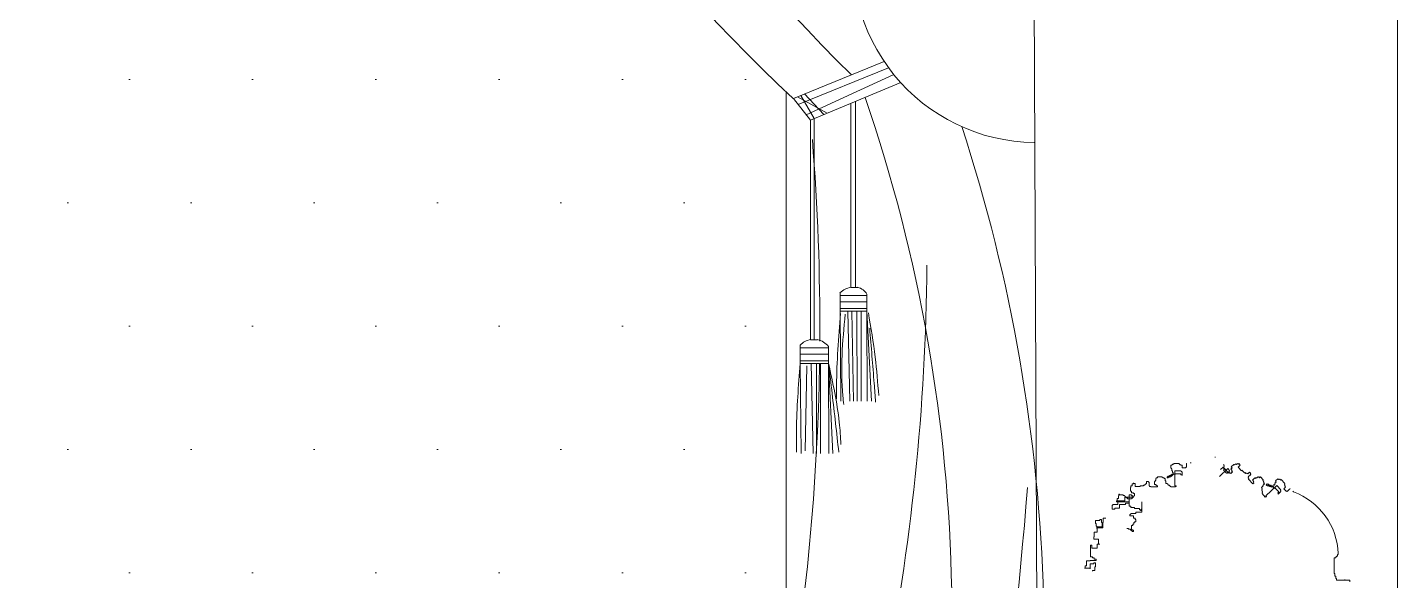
# Model space of a CAD drawing. Header units: millimetres. Extents: x 485872 to 486142, y -52344 to -52207.
# Drawn here: x 486104.607 to 486106.019, y -52305.531 to -52304.961 of the extents above; entities that cross this region are included whole.
import ezdxf

# ---------------------------------------------------------------- set-up
doc = ezdxf.new("R2010")
doc.units = ezdxf.units.MM
doc.header["$LTSCALE"] = 15
doc.layers.add('PH', color=8, linetype='Continuous')

# ---------------------------------------------------------------- blocks, each defined once
blk = doc.blocks.new('dfgh')
at = {"layer": 'PH', "lineweight": 0}
for p, q in [((719222.3, -37839.4), (719232.6, -40083.5)), ((719073.2, -39058.9), (718979.6, -39097)), ((719077.8, -39065.4), (718984.6, -39103.4)), ((719083.3, -39072.4), (718992.9, -39113.9)), ((719090.3, -39080.6), (718997.3, -39119.4)), ((719014.4, -39112.3), (718983.8, -39095.3)), ((719001.2, -39117.8), (718987.2, -39093.9)), ((719010.9, -39113.7), (718991, -39092.3)), ((718979.6, -39097), (718997.3, -39119.4)), ((719039, -39102), (719039, -39291.9)), ((719043.8, -39100), (719043.8, -39291.9)), ((718997.3, -39119.4), (718997.3, -39345.8)), ((719001.2, -39117.8), (719001.2, -39345.8)), ((719046.2, -39291.9), (719039, -39291.9)), ((719027.7, -39297.2), (719027.7, -39316.3)), ((719055.5, -39300), (719027.7, -39300)), ((719055.5, -39306.4), (719027.7, -39306.4)), ((719055.5, -39298.6), (719055.5, -39316.3)), ((719055.5, -39313.5), (719027.7, -39313.5)), ((719027.7, -39316.3), (719028.5, -39409)), ((719055.5, -39316.3), (719027.7, -39316.3)), ((719035.7, -39316.3), (719037.8, -39409)), ((719039.8, -39316.3), (719041.7, -39409)), ((719045.2, -39316.3), (719045.4, -39409)), ((719049.5, -39316.3), (719049.5, -39409)), ((719055.5, -39316.3), (719060, -39409)), ((719055.5, -39316.3), (719055.7, -39409)), ((719004.4, -39345.8), (718997.3, -39345.8)), ((718986.6, -39351.1), (718986.6, -39370.2)), ((719015.9, -39353.9), (718986.6, -39353.9)), ((719015.9, -39360.3), (718986.6, -39360.3)), ((719015.9, -39352.5), (719015.9, -39370.2)), ((719015.9, -39367.4), (718986.6, -39367.4)), ((719015.9, -39370.2), (718986.6, -39370.2)), ((718986.6, -39370.2), (718987.5, -39462.9)), ((718993.6, -39372.5), (718991.7, -39460.1)), ((718998, -39370.2), (718999.9, -39462.9)), ((719003.4, -39370.2), (719003.6, -39462.9)), ((719007.7, -39370.2), (719007.7, -39462.9)), ((719015.9, -39370.2), (719016.1, -39462.9)), ((719015.9, -39370.2), (719020.4, -39462.9))]:
    blk.add_line(p, q, dxfattribs=at)
for centre, radius, start, end in [((720060.7, -37928.8), 1591.7, 176.7809, 227.2178), ((720135.4, -37953.7), 1566.3, 175.8149, 225.5927), ((719230.3, -38953.1), 189.4, 168.9791, 269.1889), ((717491.4, -39632.2), 1651.6, 343.0297, 18.9439), ((717529.8, -39657.7), 1708.2, 344.9708, 18.1347), ((716608.5, -39331.6), 2398.4, 359.6328, 4.598), ((716831.2, -39251.3), 2286.1, 337.7154, 359.5608), ((719043.5, -39314.5), 23.5, 101.0785, 132.5276), ((719042.1, -39306.5), 15.5, 30.8187, 74.8601), ((719001.6, -39366.1), 21.2, 101.7978, 134.8838), ((719000, -39365.4), 20.4, 39.2583, 77.5655), ((716608.5, -39331.6), 2398.4, 341.2979, 359.0778), ((714412.8, -39116.5), 4823.2, 348.0372, 355.4656)]:
    blk.add_arc(centre, radius, start, end, dxfattribs=at)
for points in [[(719028.3, -39318.7), (719024.1, -39392.7), (719024.1, -39406.3)], [(719033, -39319.2), (719030.6, -39403.4), (719031.6, -39412.3)], [(719056.9, -39317.8), (719063.9, -39363.6), (719067.6, -39403)], [(719058.3, -39333.7), (719062.9, -39390.8), (719064.4, -39410)], [(718986.6, -39370.2), (718982.8, -39438.6), (718982.8, -39461.5)], [(719015.9, -39370.2), (719026.9, -39430.6), (719028.7, -39453.5)], [(719015.9, -39370.2), (719023.1, -39431.5), (719026.4, -39461.5)]]:
    blk.add_spline(points, degree=3, dxfattribs=at)
blk = doc.blocks.new('errt')
at = {"linetype": 'Continuous', "lineweight": 0}
h = blk.add_hatch(dxfattribs=at)
h.set_pattern_fill('DOTS', color=252, scale=80)
h.set_pattern_definition([(0, (303740.45, -38800), (63.5, 127), [0, -127])])
h.paths.add_polyline_path([(717272.3, -37889.4), (716472.3, -37889.4), (716472.3, -39532.2), (717272.3, -39532.2)])
h.paths.add_polyline_path([(718122.3, -37889.4), (717322.3, -37889.4), (717322.3, -39524.3), (718122.3, -39524.3)])
h.paths.add_polyline_path([(718972.3, -37889.4), (718172.3, -37889.4), (718172.3, -40289.4), (718972.3, -40289.4)])
at = {"color": 252, "linetype": 'Continuous', "lineweight": 0}
blk.add_line((718972.3, -39637.8), (718972.3, -38990.1), dxfattribs=at)
blk.add_blockref('dfgh', (0, 100), dxfattribs=at)
blk = doc.blocks.new('sf')
at = {"color": 84, "lineweight": 5}
for p, q in [((17824.5, 472003.2), (17826.9, 472005.8)), ((17828.8, 471999.2), (17824.5, 472003.2)), ((17826.9, 472005.8), (17826, 472006.6)), ((17826, 472006.6), (17827.8, 472005)), ((17827.8, 472005), (17829.4, 472006.7)), ((17829.4, 472006.7), (17832, 472004.3)), ((17832, 472004.3), (17833.6, 472006)), ((17833.6, 472006), (17836.2, 472003.6)), ((17836.2, 472003.6), (17837, 472004.5)), ((17837, 472004.5), (17842.2, 471999.6)), ((17856.3, 472002.6), (17857.9, 472004.3)), ((17857.2, 472001.8), (17856.3, 472002.6)), ((17856.4, 472000.9), (17857.2, 472001.8)), ((17857.2, 472000.1), (17856.4, 472000.9)), ((17874.3, 472019.3), (17874.3, 472018.2)), ((17921.1, 472007.7), (17923.4, 472007.7)), ((17929.4, 472006.5), (17930.5, 472006.5)), ((17930.5, 472006.5), (17930.5, 471999.4)), ((17938.8, 471998.2), (17938.8, 472002.9)), ((17938.8, 472002.9), (17941.2, 472002.9)), ((17941.2, 472002.9), (17941.2, 472004.1)), ((17941.2, 472004.1), (17943.6, 472004.1)), ((17943.6, 472004.1), (17943.6, 472005.3)), ((17943.6, 472005.3), (17944.7, 472005.3)), ((17944.7, 472005.3), (17944.7, 472006.5)), ((17944.7, 472006.5), (17955.4, 472006.5)), ((17955.4, 472006.5), (17955.4, 472005.3)), ((17955.4, 472005.3), (17957.8, 472005.3)), ((17957.8, 472005.3), (17957.8, 472004.1)), ((17957.8, 472004.1), (17959, 472004.1)), ((17959, 472004.1), (17959, 472002.9)), ((17959, 472002.9), (17961.3, 472002.9)), ((17961.3, 472002.9), (17961.3, 471997)), ((17736.9, 471966.9), (17744.1, 471974.7)), ((17744.1, 471974.7), (17745, 471973.9)), ((17745, 471973.9), (17746.6, 471975.6)), ((17746.6, 471975.6), (17747.5, 471974.8)), ((17747.5, 471974.8), (17748.3, 471975.7)), ((17748.3, 471975.7), (17749.2, 471974.8)), ((17749.2, 471974.8), (17750.8, 471976.6)), ((17750.8, 471976.6), (17755.1, 471972.5)), ((17779.3, 471974.1), (17785, 471980.2)), ((17780.2, 471973.3), (17779.3, 471974.1)), ((17785, 471980.2), (17786.7, 471978.6)), ((17786.7, 471978.6), (17788.3, 471980.3)), ((17788.3, 471980.3), (17789.2, 471979.5)), ((17789.2, 471979.5), (17790, 471980.4)), ((17790, 471980.4), (17792.6, 471977.9)), ((17792.6, 471977.9), (17793.4, 471978.8)), ((17793.4, 471978.8), (17795.1, 471977.2)), ((17795.1, 471977.2), (17796, 471978)), ((17796, 471978), (17800.3, 471974)), ((17800.3, 471974), (17798.6, 471972.3)), ((17799.7, 471966.4), (17808.6, 471975.9)), ((17804.1, 471986.7), (17806.5, 471989.3)), ((17804.9, 471985.9), (17804.1, 471986.7)), ((17804.1, 471985), (17804.9, 471985.9)), ((17809.3, 471980.1), (17804.1, 471985)), ((17806.5, 471989.3), (17809.9, 471986)), ((17807.7, 471976.7), (17809.3, 471978.5)), ((17808.6, 471975.9), (17807.7, 471976.7)), ((17808.5, 471979.3), (17809.3, 471980.1)), ((17809.3, 471978.5), (17808.5, 471979.3)), ((17809.9, 471986), (17811.6, 471987.7)), ((17811.6, 471987.7), (17812.4, 471986.9)), ((17812.4, 471986.9), (17813.2, 471987.8)), ((17813.2, 471987.8), (17814.1, 471987)), ((17814.1, 471987), (17815.7, 471988.7)), ((17815.7, 471988.7), (17816.6, 471987.9)), ((17816.6, 471987.9), (17821.4, 471993.1)), ((17821.4, 471993.1), (17822.3, 471992.3)), ((17822.3, 471992.3), (17828.8, 471999.2)), ((17841.6, 471992.1), (17839.9, 471990.3)), ((17839.9, 471990.3), (17843.4, 471987.1)), ((17842.2, 471999.6), (17840.5, 471997.9)), ((17840.5, 471997.9), (17843.1, 471995.5)), ((17843.1, 471995.5), (17840.7, 471992.9)), ((17840.7, 471992.9), (17841.6, 471992.1)), ((17843.4, 471987.1), (17844.2, 471988)), ((17844.2, 471988), (17845.1, 471987.2)), ((17845.1, 471987.2), (17845.9, 471988)), ((17845.7, 471993), (17849, 471996.5)), ((17846.6, 471992.2), (17845.7, 471993)), ((17845.8, 471991.4), (17846.6, 471992.2)), ((17846.6, 471990.6), (17845.8, 471991.4)), ((17846.6, 471990.6), (17845.8, 471989.7)), ((17845.8, 471989.7), (17846.6, 471990.6)), ((17845.9, 471988), (17846.7, 471987.2)), ((17848.4, 471988.9), (17846.6, 471990.6)), ((17846.7, 471987.2), (17847.6, 471988.1)), ((17847.6, 471988.1), (17848.4, 471987.3)), ((17858.1, 471999.3), (17848.4, 471988.9)), ((17848.4, 471987.3), (17849.2, 471988.1)), ((17849, 471996.5), (17865.4, 471981.1)), ((17849.2, 471988.1), (17850.1, 471987.3)), ((17850.1, 471987.3), (17850.9, 471988.2)), ((17850.9, 471988.2), (17851.8, 471987.4)), ((17851.8, 471987.4), (17857.4, 471993.4)), ((17855.7, 471995), (17857.3, 471996.8)), ((17857.4, 471993.4), (17855.7, 471995)), ((17856.4, 471999.2), (17857.2, 472000.1)), ((17857.3, 471998.4), (17856.4, 471999.2)), ((17856.5, 471997.6), (17857.3, 471998.4)), ((17857.3, 471996.8), (17856.5, 471997.6)), ((17863.3, 471994.4), (17858.1, 471999.3)), ((17930.5, 471999.4), (17931.7, 471999.4)), ((17931.7, 471999.4), (17931.7, 471998.2)), ((17931.7, 471998.2), (17938.8, 471998.2)), ((17938.8, 471982.8), (17938.8, 471989.9)), ((17938.8, 471989.9), (17940, 471989.9)), ((17941.2, 471984), (17938.8, 471984)), ((17940, 471989.9), (17940, 471991.1)), ((17940, 471991.1), (17941.2, 471991.1)), ((17941.2, 471991.1), (17941.2, 471992.3)), ((17941.2, 471992.3), (17953, 471992.3)), ((17951.8, 471986.4), (17941.2, 471986.4)), ((17941.2, 471986.4), (17941.2, 471984)), ((17951.8, 471985.2), (17951.8, 471986.4)), ((17959, 471985.2), (17951.8, 471985.2)), ((17953, 471992.3), (17953, 471962.7)), ((17957.8, 471988.7), (17956.6, 471988.7)), ((17956.6, 471988.7), (17956.6, 471984)), ((17956.6, 471984), (17957.8, 471984)), ((17959, 471992.3), (17957.8, 471992.3)), ((17957.8, 471992.3), (17957.8, 471988.7)), ((17957.8, 471984), (17957.8, 471982.8)), ((17957.8, 471982.8), (17959, 471982.8)), ((17960.1, 471995.8), (17959, 471995.8)), ((17959, 471995.8), (17959, 471992.3)), ((17959, 471984), (17959, 471985.2)), ((17961.3, 471984), (17959, 471984)), ((17959, 471982.8), (17959, 471981.6)), ((17959, 471981.6), (17961.3, 471981.6)), ((17961.3, 471997), (17960.1, 471997)), ((17960.1, 471997), (17960.1, 471995.8)), ((17961.3, 471982.8), (17961.3, 471984)), ((17963.7, 471982.8), (17961.3, 471982.8)), ((17961.3, 471981.6), (17961.3, 471980.4)), ((17961.3, 471980.4), (17963.7, 471980.4)), ((17963.7, 471981.6), (17963.7, 471982.8)), ((17967.2, 471981.6), (17963.7, 471981.6)), ((17963.7, 471980.4), (17963.7, 471979.3)), ((17963.7, 471979.3), (17966.1, 471979.3)), ((17966.1, 471979.3), (17966.1, 471978.1)), ((17966.1, 471978.1), (17968.4, 471978.1)), ((17967.2, 471980.4), (17967.2, 471981.6)), ((17968.4, 471980.4), (17967.2, 471980.4)), ((17968.4, 471978.1), (17968.4, 471980.4)), ((17972, 471972.2), (17972, 471976.9)), ((17972, 471976.9), (17974.3, 471976.9)), ((17974.3, 471976.9), (17974.3, 471978.1)), ((17974.3, 471978.1), (17976.7, 471978.1)), ((17976.7, 471978.1), (17976.7, 471979.3)), ((17976.7, 471979.3), (17979.1, 471979.3)), ((17979.1, 471980.4), (17987.4, 471980.4)), ((17979.1, 471979.3), (17979.1, 471980.4)), ((17987.4, 471980.4), (17987.4, 471978.1)), ((17987.4, 471978.1), (17989.7, 471978.1)), ((17989.7, 471978.1), (17989.7, 471976.9)), ((17989.7, 471976.9), (17990.9, 471976.9)), ((17990.9, 471976.9), (17990.9, 471973.3)), ((17719.8, 471950.5), (17721.4, 471952.2)), ((17726.3, 471955.7), (17727.1, 471956.6)), ((17727.1, 471956.6), (17732.3, 471951.7)), ((17732.3, 471951.7), (17733.1, 471952.6)), ((17733.1, 471952.6), (17734, 471951.7)), ((17734, 471951.7), (17738.8, 471956.9)), ((17735.4, 471960.2), (17737, 471961.9)), ((17738.8, 471956.9), (17735.4, 471960.2)), ((17736.1, 471962.7), (17737.8, 471964.4)), ((17737, 471961.9), (17736.1, 471962.7)), ((17737.7, 471966.1), (17736.9, 471966.9)), ((17736.9, 471965.2), (17737.7, 471966.1)), ((17737.8, 471964.4), (17736.9, 471965.2)), ((17744.8, 471954.6), (17752.9, 471963.2)), ((17745.6, 471953.8), (17744.8, 471954.6)), ((17744.8, 471952.9), (17745.6, 471953.8)), ((17745.7, 471952.1), (17744.8, 471952.9)), ((17744.9, 471951.3), (17745.7, 471952.1)), ((17750.1, 471946.4), (17744.9, 471951.3)), ((17756.4, 471958.3), (17749.1, 471950.6)), ((17749.1, 471950.6), (17750.8, 471948.9)), ((17750.8, 471948.9), (17749.2, 471947.2)), ((17749.2, 471947.2), (17750.1, 471946.4)), ((17752.9, 471963.2), (17774.4, 471943)), ((17755.1, 471972.5), (17754.3, 471971.7)), ((17754.3, 471971.7), (17755.1, 471970.9)), ((17755.1, 471970.9), (17754.3, 471970)), ((17754.3, 471970), (17756.9, 471967.6)), ((17756.9, 471967.6), (17756.1, 471966.7)), ((17756.1, 471966.7), (17758.7, 471964.3)), ((17757.2, 471957.5), (17756.4, 471958.3)), ((17762.1, 471962.7), (17757.2, 471957.5)), ((17758.7, 471964.3), (17757.9, 471963.4)), ((17757.9, 471963.4), (17761.3, 471960.2)), ((17761.3, 471960.2), (17762.2, 471961)), ((17763, 471961.9), (17762.1, 471962.7)), ((17762.2, 471961), (17763, 471960.2)), ((17764.6, 471963.6), (17763, 471961.9)), ((17763, 471960.2), (17763.8, 471961.1)), ((17763.8, 471961.1), (17764.7, 471960.3)), ((17765.5, 471962.8), (17764.6, 471963.6)), ((17764.7, 471960.3), (17766.3, 471962)), ((17767.1, 471964.5), (17765.5, 471962.8)), ((17766.3, 471962), (17767.2, 471961.2)), ((17767.9, 471963.7), (17767.1, 471964.5)), ((17767.2, 471961.2), (17768.8, 471962.9)), ((17770.4, 471966.3), (17767.9, 471963.7)), ((17768.8, 471962.9), (17769.7, 471962.1)), ((17769.7, 471962.1), (17771.3, 471963.8)), ((17771.2, 471965.5), (17770.4, 471966.3)), ((17772, 471966.4), (17771.2, 471965.5)), ((17771.3, 471963.8), (17772.1, 471963)), ((17773.8, 471964.8), (17772, 471966.4)), ((17772.1, 471963), (17773.8, 471964.8)), ((17775.4, 471940.5), (17781.8, 471947.4)), ((17777.1, 471966.5), (17778.7, 471968.3)), ((17780.5, 471963.3), (17777.1, 471966.5)), ((17777.8, 471969.1), (17779.4, 471970.8)), ((17778.7, 471968.3), (17777.8, 471969.1)), ((17778.6, 471971.6), (17780.2, 471973.3)), ((17779.4, 471970.8), (17778.6, 471971.6)), ((17779.7, 471962.4), (17780.5, 471963.3)), ((17783.1, 471959.2), (17779.7, 471962.4)), ((17780.9, 471951.6), (17782.5, 471953.3)), ((17781.7, 471950.8), (17780.9, 471951.6)), ((17780.9, 471949.9), (17781.7, 471950.8)), ((17781.8, 471949.1), (17780.9, 471949.9)), ((17781, 471948.2), (17781.8, 471949.1)), ((17781.8, 471947.4), (17781, 471948.2)), ((17781.5, 471957.5), (17783.1, 471959.2)), ((17782.4, 471956.7), (17781.5, 471957.5)), ((17781.6, 471955.8), (17782.4, 471956.7)), ((17782.4, 471955), (17781.6, 471955.8)), ((17781.6, 471954.1), (17782.4, 471955)), ((17782.5, 471953.3), (17781.6, 471954.1)), ((17799.5, 471971.4), (17797.9, 471969.7)), ((17797.9, 471969.7), (17798.8, 471968.9)), ((17798.8, 471968.9), (17797.9, 471968)), ((17797.9, 471968), (17799.7, 471966.4)), ((17798.6, 471972.3), (17799.5, 471971.4)), ((17953, 471962.7), (17950.7, 471962.7)), ((17950.7, 471962.7), (17950.7, 471961.5)), ((17950.7, 471961.5), (17951.8, 471961.5)), ((17951.8, 471961.5), (17951.8, 471960.3)), ((17951.8, 471960.3), (17961.3, 471960.3)), ((17961.3, 471960.3), (17961.3, 471961.5)), ((17961.3, 471961.5), (17962.5, 471961.5)), ((17962.5, 471961.5), (17962.5, 471962.7)), ((17962.5, 471962.7), (17963.7, 471962.7)), ((17963.7, 471962.7), (17963.7, 471963.9)), ((17963.7, 471963.9), (17966.1, 471963.9)), ((17966.1, 471963.9), (17966.1, 471965.1)), ((17966.1, 471965.1), (17967.2, 471965.1)), ((17967.2, 471965.1), (17967.2, 471966.2)), ((17967.2, 471966.2), (17968.4, 471966.2)), ((17968.4, 471966.2), (17968.4, 471967.4)), ((17968.4, 471967.4), (17970.8, 471967.4)), ((17970.8, 471967.4), (17970.8, 471972.2)), ((17970.8, 471972.2), (17972, 471972.2)), ((17987.4, 471962.7), (17987.4, 471960.3)), ((17988.6, 471962.7), (17987.4, 471962.7)), ((17987.4, 471960.3), (18000.4, 471960.3)), ((17990.9, 471963.9), (17988.6, 471963.9)), ((17988.6, 471963.9), (17988.6, 471962.7)), ((17990.9, 471973.3), (17992.1, 471973.3)), ((17993.3, 471965.1), (17990.9, 471965.1)), ((17990.9, 471965.1), (17990.9, 471963.9)), ((17992.1, 471973.3), (17992.1, 471971)), ((17992.1, 471971), (17993.3, 471971)), ((17993.3, 471971), (17993.3, 471965.1)), ((18000.4, 471960.3), (18000.4, 471961.5)), ((18000.4, 471961.5), (18002.8, 471961.5)), ((18002.8, 471961.5), (18002.8, 471962.7)), ((18002.8, 471962.7), (18003.9, 471962.7)), ((18003.9, 471962.7), (18003.9, 471969.8)), ((18003.9, 471969.8), (18005.1, 471969.8)), ((18005.1, 471969.8), (18005.1, 471971)), ((18005.1, 471971), (18008.7, 471971)), ((18008.7, 471971), (18008.7, 471966.2)), ((18008.7, 471966.2), (18011.1, 471966.2)), ((18011.1, 471966.2), (18011.1, 471965.1)), ((18011.1, 471965.1), (18012.2, 471965.1)), ((18012.2, 471965.1), (18012.2, 471963.9)), ((18012.2, 471963.9), (18014.6, 471963.9)), ((18014.6, 471963.9), (18014.6, 471962.7)), ((18014.6, 471962.7), (18021.7, 471962.7)), ((18021.7, 471962.7), (18021.7, 471961.5)), ((18021.7, 471961.5), (18031.2, 471961.5)), ((18031.2, 471961.5), (18031.2, 471967.4)), ((18031.2, 471967.4), (18034.7, 471967.4)), ((18034.7, 471947.3), (18032.4, 471947.3)), ((18032.4, 471947.3), (18032.4, 471942.6)), ((18034.7, 471967.4), (18034.7, 471968.6)), ((18034.7, 471968.6), (18034.7, 471966.2)), ((18034.7, 471966.2), (18037.1, 471966.2)), ((18038.3, 471948.5), (18034.7, 471948.5)), ((18034.7, 471948.5), (18034.7, 471947.3)), ((18037.1, 471966.2), (18037.1, 471962.7)), ((18037.1, 471962.7), (18039.5, 471962.7)), ((18040.7, 471952), (18038.3, 471952)), ((18038.3, 471952), (18038.3, 471948.5)), ((18039.5, 471962.7), (18039.5, 471959.1)), ((18039.5, 471959.1), (18040.7, 471959.1)), ((18040.7, 471959.1), (18040.7, 471952)), ((17774.4, 471943), (17772.8, 471941.3)), ((17772.8, 471941.3), (17773.7, 471940.5)), ((17773.7, 471940.5), (17774.5, 471941.3)), ((17774.5, 471941.3), (17775.4, 471940.5)), ((18018.2, 471916.6), (18018.2, 471930.8)), ((18018.2, 471930.8), (18018.2, 471910.6)), ((18032.4, 471942.6), (18033.6, 471942.6)), ((18039.5, 471920.1), (18032.4, 471920.1)), ((18032.4, 471920.1), (18032.4, 471917.7)), ((18033.6, 471942.6), (18033.6, 471941.4)), ((18033.6, 471941.4), (18034.7, 471941.4)), ((18034.7, 471941.4), (18034.7, 471940.2)), ((18034.7, 471940.2), (18035.9, 471940.2)), ((18037.1, 471942.6), (18035.9, 471942.6)), ((18035.9, 471942.6), (18037.1, 471942.6)), ((18035.9, 471940.2), (18035.9, 471939)), ((18035.9, 471939), (18037.1, 471939)), ((18037.1, 471942.6), (18037.1, 471943.8)), ((18037.1, 471943.8), (18038.3, 471943.8)), ((18037.1, 471940.2), (18037.1, 471942.6)), ((18051.3, 471940.2), (18037.1, 471940.2)), ((18037.1, 471939), (18037.1, 471937.9)), ((18037.1, 471937.9), (18038.3, 471937.9)), ((18038.3, 471943.8), (18038.3, 471945)), ((18038.3, 471945), (18043, 471945)), ((18038.3, 471937.9), (18038.3, 471936.7)), ((18038.3, 471936.7), (18046.6, 471936.7)), ((18043, 471922.5), (18039.5, 471922.5)), ((18039.5, 471922.5), (18039.5, 471920.1)), ((18043, 471945), (18043, 471922.5)), ((18067.9, 471930.8), (18043, 471930.8)), ((18043, 471930.8), (18043, 471928.4)), ((18043, 471928.4), (18050.1, 471928.4)), ((18046.6, 471936.7), (18046.6, 471939)), ((18046.6, 471939), (18048.9, 471939)), ((18048.9, 471939), (18048.9, 471940.2)), ((18048.9, 471940.2), (18050.1, 471940.2)), ((18050.1, 471940.2), (18050.1, 471941.4)), ((18050.1, 471941.4), (18051.3, 471941.4)), ((18050.1, 471928.4), (18050.1, 471926)), ((18050.1, 471926), (18062, 471926)), ((18051.3, 471941.4), (18051.3, 471942.6)), ((18051.3, 471942.6), (18052.5, 471942.6)), ((18051.3, 471933.1), (18051.3, 471940.2)), ((18065.5, 471933.1), (18051.3, 471933.1)), ((18052.5, 471942.6), (18052.5, 471943.8)), ((18052.5, 471943.8), (18054.9, 471943.8)), ((18054.9, 471943.8), (18054.9, 471945)), ((18054.9, 471945), (18062, 471945)), ((18062, 471945), (18062, 471946.1)), ((18062, 471946.1), (18063.2, 471946.1)), ((18062, 471926), (18062, 471918.9)), ((18063.2, 471946.1), (18063.2, 471942.6)), ((18063.2, 471942.6), (18064.3, 471942.6)), ((18064.3, 471942.6), (18064.3, 471937.9)), ((18064.3, 471937.9), (18066.7, 471937.9)), ((18065.5, 471926), (18065.5, 471933.1)), ((18075, 471926), (18065.5, 471926)), ((18066.7, 471937.9), (18066.7, 471933.1)), ((18066.7, 471933.1), (18067.9, 471933.1)), ((18067.9, 471933.1), (18067.9, 471930.8)), ((18075, 471924.8), (18075, 471926)), ((18076.2, 471924.8), (18075, 471924.8)), ((18076.2, 471916.6), (18076.2, 471924.8)), ((18019.3, 471916.6), (18018.2, 471916.6)), ((18018.2, 471910.6), (18030, 471910.6)), ((18019.3, 471914.2), (18019.3, 471916.6)), ((18020.5, 471914.2), (18019.3, 471914.2)), ((18022.9, 471915.4), (18020.5, 471915.4)), ((18020.5, 471915.4), (18020.5, 471914.2)), ((18032.4, 471917.7), (18022.9, 471917.7)), ((18022.9, 471917.7), (18022.9, 471915.4)), ((18030, 471910.6), (18030, 471908.3)), ((18030, 471908.3), (18039.5, 471908.3)), ((18031.2, 471896.4), (18030, 471896.4)), ((18030, 471896.4), (18030, 471891.7)), ((18034.7, 471898.8), (18031.2, 471898.8)), ((18031.2, 471898.8), (18031.2, 471896.4)), ((18041.8, 471903.5), (18034.7, 471903.5)), ((18034.7, 471903.5), (18034.7, 471898.8)), ((18039.5, 471908.3), (18039.5, 471907.1)), ((18039.5, 471907.1), (18040.7, 471907.1)), ((18040.7, 471907.1), (18040.7, 471905.9)), ((18040.7, 471905.9), (18041.8, 471905.9)), ((18041.8, 471905.9), (18041.8, 471903.5)), ((18062, 471918.9), (18071.4, 471918.9)), ((18071.4, 471918.9), (18071.4, 471916.6)), ((18071.4, 471916.6), (18076.2, 471916.6)), ((18089.2, 471898.8), (18093.9, 471898.8)), ((18093.9, 471898.8), (18093.9, 471890.5)), ((18097.5, 471896.4), (18097.5, 471890.5)), ((18101, 471896.4), (18097.5, 471896.4)), ((18101, 471894.1), (18101, 471896.4)), ((18109.3, 471894.1), (18101, 471894.1)), ((18109.3, 471888.2), (18109.3, 471894.1)), ((18030, 471891.7), (18032.4, 471891.7)), ((18032.4, 471891.7), (18032.4, 471890.5)), ((18032.4, 471890.5), (18033.6, 471890.5)), ((18033.6, 471890.5), (18033.6, 471887)), ((18033.6, 471887), (18035.9, 471887)), ((18035.9, 471875.1), (18034.7, 471875.1)), ((18034.7, 471875.1), (18034.7, 471872.8)), ((18034.7, 471872.8), (18037.1, 471872.8)), ((18035.9, 471887), (18035.9, 471884.6)), ((18035.9, 471884.6), (18038.3, 471884.6)), ((18038.3, 471876.3), (18035.9, 471876.3)), ((18035.9, 471876.3), (18035.9, 471875.1)), ((18037.1, 471872.8), (18037.1, 471874)), ((18037.1, 471874), (18038.3, 471874)), ((18038.3, 471884.6), (18038.3, 471876.3)), ((18038.3, 471874), (18038.3, 471875.1)), ((18038.3, 471875.1), (18040.7, 471875.1)), ((18040.7, 471875.1), (18040.7, 471877.5)), ((18040.7, 471877.5), (18044.2, 471877.5)), ((18044.2, 471877.5), (18044.2, 471878.7)), ((18044.2, 471878.7), (18047.8, 471878.7)), ((18093.9, 471890.5), (18095.1, 471890.5)), ((18095.1, 471890.5), (18095.1, 471879.9)), ((18095.1, 471879.9), (18107, 471879.9)), ((18097.5, 471890.5), (18096.3, 471890.5)), ((18096.3, 471890.5), (18096.3, 471882.2)), ((18096.3, 471882.2), (18105.8, 471882.2)), ((18105.8, 471882.2), (18105.8, 471871.6)), ((18105.8, 471871.6), (18111.7, 471871.6)), ((18107, 471878.7), (18107, 471883.4)), ((18107, 471883.4), (18108.1, 471883.4)), ((18107, 471879.9), (18107, 471878.7)), ((18108.1, 471883.4), (18108.1, 471888.2)), ((18108.1, 471888.2), (18109.3, 471888.2)), ((18111.7, 471871.6), (18111.7, 471862.1)), ((18103.4, 471847.9), (18101, 471847.9)), ((18101, 471847.9), (18105.8, 471847.9)), ((18112.9, 471857.4), (18103.4, 471857.4)), ((18103.4, 471857.4), (18103.4, 471847.9)), ((18105.8, 471847.9), (18105.8, 471839.7)), ((18105.8, 471839.7), (18116.4, 471839.7)), ((18111.7, 471862.1), (18112.9, 471862.1)), ((18112.9, 471862.1), (18112.9, 471857.4)), ((18116.4, 471839.7), (18116.4, 471845.6)), ((18116.4, 471845.6), (18118.8, 471845.6)), ((18118.8, 471845.6), (18118.8, 471823.1)), ((17632, 471827.8), (17632, 471829.5)), ((17633.7, 471827.8), (17632, 471827.8)), ((17633.7, 471824.5), (17633.7, 471827.8)), ((17635.3, 471824.5), (17633.7, 471824.5)), ((17635.3, 471822.9), (17635.3, 471824.5)), ((17637, 471822.9), (17635.3, 471822.9)), ((17637, 471821.2), (17637, 471822.9)), ((17640.3, 471821.2), (17637, 471821.2)), ((17640.3, 471790), (17640.3, 471821.2)), ((18111.7, 471818.4), (18108.1, 471818.4)), ((18108.1, 471818.4), (18108.1, 471816)), ((18108.1, 471816), (18120, 471816)), ((18111.7, 471820.7), (18111.7, 471818.4)), ((18115.3, 471820.7), (18111.7, 471820.7)), ((18118.8, 471823.1), (18115.3, 471823.1)), ((18115.3, 471823.1), (18115.3, 471820.7)), ((18120, 471816), (18120, 471814.8)), ((18120, 471814.8), (18127.1, 471814.8)), ((18127.1, 471814.8), (18127.1, 471805.3)), ((17637, 471780.2), (17637, 471785.1)), ((17637, 471785.1), (17638.6, 471785.1)), ((17638.6, 471785.1), (17638.6, 471790)), ((17638.6, 471790), (17640.3, 471790)), ((18109.3, 471811.3), (18109.3, 471803)), ((18112.9, 471811.3), (18109.3, 471811.3)), ((18109.3, 471803), (18110.5, 471803)), ((18110.5, 471803), (18110.5, 471795.9)), ((18110.5, 471795.9), (18115.3, 471795.9)), ((18112.9, 471808.9), (18112.9, 471811.3)), ((18120, 471808.9), (18112.9, 471808.9)), ((18115.3, 471795.9), (18115.3, 471794.7)), ((18120, 471799.4), (18120, 471808.9)), ((18120, 471800.6), (18120, 471799.4)), ((18130.6, 471800.6), (18120, 471800.6)), ((18127.1, 471805.3), (18129.5, 471805.3)), ((18129.5, 471805.3), (18129.5, 471800.6)), ((18129.5, 471800.6), (18130.6, 471800.6)), ((17609, 471773.6), (17609, 471776.9)), ((17609, 471776.9), (17618.9, 471776.9)), ((17618.9, 471776.9), (17618.9, 471778.5)), ((17618.9, 471778.5), (17618.9, 471776.9)), ((17618.9, 471776.9), (17635.3, 471776.9)), ((17635.3, 471776.9), (17635.3, 471780.2)), ((17635.3, 471780.2), (17637, 471780.2))]:
    blk.add_line(p, q, dxfattribs=at)
blk.add_arc((17765.7, 471824.8), 133.8, 110.089, 178.0083, dxfattribs=at)

msp = doc.modelspace()

# ---------------------------------------------------------------- linework, layer by layer
at = {"linetype": 'Continuous', "lineweight": 13}
msp.add_lwpolyline([(486106.0189, -52306.3766), (486106.0189, -52303.6766)], dxfattribs=at)

# ---------------------------------------------------------------- block references
at = {"linetype": 'Continuous', "lineweight": 13, "xscale": 0.001, "yscale": 0.001, "zscale": 0.001}
msp.add_blockref('errt', (485386.4166, -52266.0373), dxfattribs=at)
at = {"lineweight": 5, "xscale": -0.0005240255359560251, "yscale": 0.0005240255359560251, "zscale": 0.0005240255359560251}
msp.add_blockref('sf', (486115.1973, -52552.7538), dxfattribs=at)

doc.saveas('drawing.dxf')
